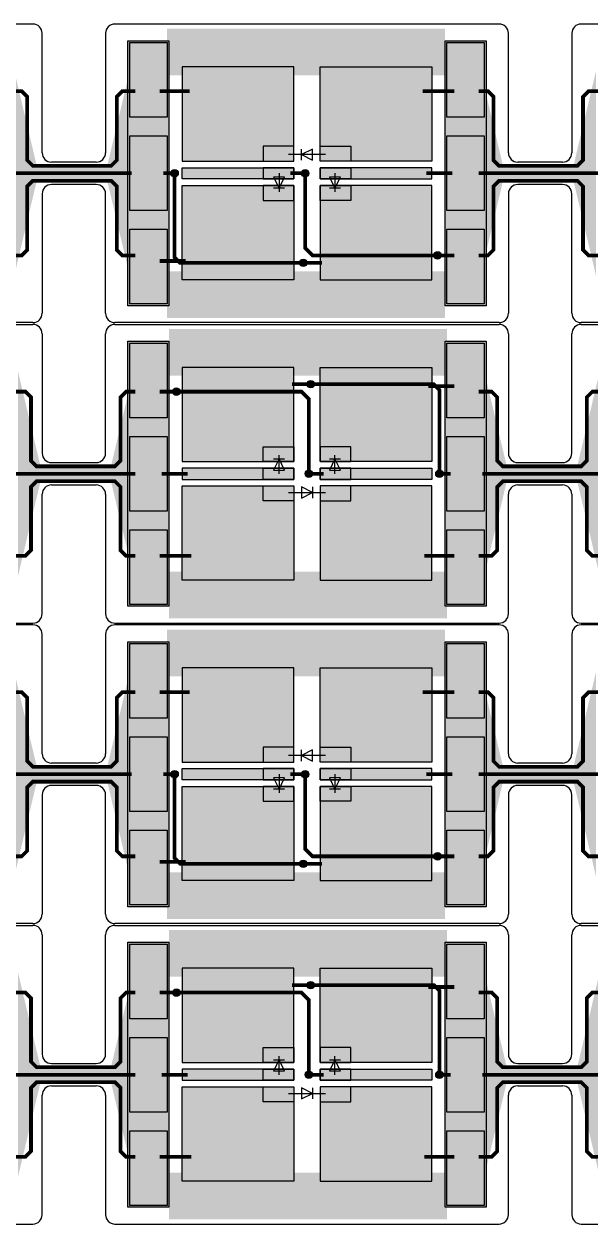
# Model space of a CAD drawing. Extents: x 1822 to 2392, y 725 to 1125.
# Drawn here: x 2137.5 to 2167.9, y 917.7 to 982 of the extents above; entities that cross this region are included whole.
import ezdxf

# ---------------------------------------------------------------- set-up
doc = ezdxf.new("R2010")
doc.units = 0
doc.header["$LTSCALE"] = 0.2
for name, color, linetype in [('BS', 1, 'CONTINUOUS'), ('Durchsteiger', 3, 'CONTINUOUS'), ('LED', 7, 'CONTINUOUS'), ('LS', 5, 'CONTINUOUS'), ('Rand', 6, 'CONTINUOUS')]:
    doc.layers.add(name, color=color, linetype=linetype)

msp = doc.modelspace()

# ---------------------------------------------------------------- hatches: boundary and pattern name
at = {"layer": 'BS'}
h = msp.add_hatch(color=256, dxfattribs=at)
h.paths.add_polyline_path([(2143.2, 967), (2145.2, 967), (2145.2, 971), (2143.2, 971)])
h.paths.add_polyline_path([(2143.2, 972), (2145.2, 972), (2145.2, 976), (2143.2, 976)])
h.paths.add_polyline_path([(2143.2, 977), (2145.2, 977), (2145.2, 981), (2143.2, 981)])
h = msp.add_hatch(color=256, dxfattribs=at)
h.paths.add_polyline_path([(2160.2, 967), (2162.2, 967), (2162.2, 971), (2160.2, 971)])
h.paths.add_polyline_path([(2160.2, 972), (2162.2, 972), (2162.2, 976), (2160.2, 976)])
h.paths.add_polyline_path([(2160.2, 977), (2162.2, 977), (2162.2, 981), (2160.2, 981)])
h = msp.add_hatch(color=256, dxfattribs=at)
h.paths.add_polyline_path([(2159.4, 968.3), (2159.4, 973.35), (2155.05, 973.35), (2155.05, 972.55), (2153.4, 972.55), (2153.4, 968.3)])
h.paths.add_polyline_path([(2159.4, 973.7), (2159.4, 974.3), (2155.05, 974.3), (2155.05, 973.7)])
h.paths.add_polyline_path([(2159.4, 974.65), (2159.4, 979.7), (2153.4, 979.7), (2153.4, 975.45), (2155.05, 975.45), (2155.05, 974.65)])
h.paths.add_polyline_path([(2150.35, 974.65), (2150.35, 975.45), (2152, 975.45), (2152, 979.7), (2146, 979.7), (2146, 974.65)])
h.paths.add_polyline_path([(2150.35, 973.7), (2150.35, 974.3), (2146, 974.3), (2146, 973.7)])
h.paths.add_polyline_path([(2152, 968.3), (2152, 972.55), (2150.35, 972.55), (2150.35, 973.35), (2146, 973.35), (2146, 968.3)])
h.paths.add_polyline_path([(2152, 972.55), (2152, 973.35), (2151.275, 973.35), (2151.2, 973.2), (2151.125, 973.35), (2150.35, 973.35), (2150.35, 972.55)], flags=17)
h.paths.add_polyline_path([(2152, 973.7), (2152, 974.3), (2150.35, 974.3), (2150.35, 973.7), (2150.95, 973.7), (2150.9, 973.8), (2151.5, 973.8), (2151.45, 973.7)])
h.paths.add_polyline_path([(2152, 974.65), (2152, 975.45), (2150.35, 975.45), (2150.35, 974.65)], flags=17)
h.paths.add_polyline_path([(2155.05, 974.65), (2155.05, 975.45), (2153.4, 975.45), (2153.4, 974.65)], flags=16)
h.paths.add_polyline_path([(2155.05, 973.7), (2155.05, 974.3), (2153.4, 974.3), (2153.4, 973.7), (2153.95, 973.7), (2153.9, 973.8), (2154.5, 973.8), (2154.45, 973.7)])
h.paths.add_polyline_path([(2155.05, 972.55), (2155.05, 973.35), (2154.275, 973.35), (2154.2, 973.2), (2154.125, 973.35), (2153.4, 973.35), (2153.4, 972.55)], flags=17)
h = msp.add_hatch(color=256, dxfattribs=at)
h.paths.add_polyline_path([(2145.2, 964.9), (2143.2, 964.9), (2143.2, 960.9), (2145.2, 960.9)])
h.paths.add_polyline_path([(2145.2, 959.9), (2143.2, 959.9), (2143.2, 955.9), (2145.2, 955.9)])
h.paths.add_polyline_path([(2145.2, 954.9), (2143.2, 954.9), (2143.2, 950.9), (2145.2, 950.9)])
h = msp.add_hatch(color=256, dxfattribs=at)
h.paths.add_polyline_path([(2162.2, 964.9), (2160.2, 964.9), (2160.2, 960.9), (2162.2, 960.9)])
h.paths.add_polyline_path([(2162.2, 959.9), (2160.2, 959.9), (2160.2, 955.9), (2162.2, 955.9)])
h.paths.add_polyline_path([(2162.2, 954.9), (2160.2, 954.9), (2160.2, 950.9), (2162.2, 950.9)])
h = msp.add_hatch(color=256, dxfattribs=at)
h.paths.add_polyline_path([(2146, 963.6), (2146, 958.55), (2150.35, 958.55), (2150.35, 959.35), (2152, 959.35), (2152, 963.6)])
h.paths.add_polyline_path([(2146, 958.2), (2146, 957.6), (2150.35, 957.6), (2150.35, 958.2)])
h.paths.add_polyline_path([(2146, 957.25), (2146, 952.2), (2152, 952.2), (2152, 956.45), (2150.35, 956.45), (2150.35, 957.25)])
h.paths.add_polyline_path([(2155.05, 957.25), (2155.05, 956.45), (2153.4, 956.45), (2153.4, 952.2), (2159.4, 952.2), (2159.4, 957.25)])
h.paths.add_polyline_path([(2155.05, 958.2), (2155.05, 957.6), (2159.4, 957.6), (2159.4, 958.2)])
h.paths.add_polyline_path([(2153.4, 963.6), (2153.4, 959.35), (2155.05, 959.35), (2155.05, 958.55), (2159.4, 958.55), (2159.4, 963.6)])
h.paths.add_polyline_path([(2153.4, 959.35), (2153.4, 958.55), (2154.125, 958.55), (2154.2, 958.7), (2154.275, 958.55), (2155.05, 958.55), (2155.05, 959.35)], flags=17)
h.paths.add_polyline_path([(2153.4, 958.2), (2153.4, 957.6), (2155.05, 957.6), (2155.05, 958.2), (2154.45, 958.2), (2154.5, 958.1), (2153.9, 958.1), (2153.95, 958.2)])
h.paths.add_polyline_path([(2153.4, 957.25), (2153.4, 956.45), (2155.05, 956.45), (2155.05, 957.25)], flags=17)
h.paths.add_polyline_path([(2150.35, 957.25), (2150.35, 956.45), (2152, 956.45), (2152, 957.25)], flags=16)
h.paths.add_polyline_path([(2150.35, 958.2), (2150.35, 957.6), (2152, 957.6), (2152, 958.2), (2151.45, 958.2), (2151.5, 958.1), (2150.9, 958.1), (2150.95, 958.2)])
h.paths.add_polyline_path([(2150.35, 959.35), (2150.35, 958.55), (2151.125, 958.55), (2151.2, 958.7), (2151.275, 958.55), (2152, 958.55), (2152, 959.35)], flags=17)
h = msp.add_hatch(color=256, dxfattribs=at)
h.paths.add_polyline_path([(2143.2, 934.8), (2145.2, 934.8), (2145.2, 938.8), (2143.2, 938.8)])
h.paths.add_polyline_path([(2143.2, 939.8), (2145.2, 939.8), (2145.2, 943.8), (2143.2, 943.8)])
h.paths.add_polyline_path([(2143.2, 944.8), (2145.2, 944.8), (2145.2, 948.8), (2143.2, 948.8)])
h = msp.add_hatch(color=256, dxfattribs=at)
h.paths.add_polyline_path([(2160.2, 934.8), (2162.2, 934.8), (2162.2, 938.8), (2160.2, 938.8)])
h.paths.add_polyline_path([(2160.2, 939.8), (2162.2, 939.8), (2162.2, 943.8), (2160.2, 943.8)])
h.paths.add_polyline_path([(2160.2, 944.8), (2162.2, 944.8), (2162.2, 948.8), (2160.2, 948.8)])
h = msp.add_hatch(color=256, dxfattribs=at)
h.paths.add_polyline_path([(2159.4, 936.1), (2159.4, 941.15), (2155.05, 941.15), (2155.05, 940.35), (2153.4, 940.35), (2153.4, 936.1)])
h.paths.add_polyline_path([(2159.4, 941.5), (2159.4, 942.1), (2155.05, 942.1), (2155.05, 941.5)])
h.paths.add_polyline_path([(2159.4, 942.45), (2159.4, 947.5), (2153.4, 947.5), (2153.4, 943.25), (2155.05, 943.25), (2155.05, 942.45)])
h.paths.add_polyline_path([(2150.35, 942.45), (2150.35, 943.25), (2152, 943.25), (2152, 947.5), (2146, 947.5), (2146, 942.45)])
h.paths.add_polyline_path([(2150.35, 941.5), (2150.35, 942.1), (2146, 942.1), (2146, 941.5)])
h.paths.add_polyline_path([(2152, 936.1), (2152, 940.35), (2150.35, 940.35), (2150.35, 941.15), (2146, 941.15), (2146, 936.1)])
h.paths.add_polyline_path([(2152, 940.35), (2152, 941.15), (2151.275, 941.15), (2151.2, 941), (2151.125, 941.15), (2150.35, 941.15), (2150.35, 940.35)], flags=17)
h.paths.add_polyline_path([(2152, 941.5), (2152, 942.1), (2150.35, 942.1), (2150.35, 941.5), (2150.95, 941.5), (2150.9, 941.6), (2151.5, 941.6), (2151.45, 941.5)])
h.paths.add_polyline_path([(2152, 942.45), (2152, 943.25), (2150.35, 943.25), (2150.35, 942.45)], flags=17)
h.paths.add_polyline_path([(2155.05, 942.45), (2155.05, 943.25), (2153.4, 943.25), (2153.4, 942.45)], flags=16)
h.paths.add_polyline_path([(2155.05, 941.5), (2155.05, 942.1), (2153.4, 942.1), (2153.4, 941.5), (2153.95, 941.5), (2153.9, 941.6), (2154.5, 941.6), (2154.45, 941.5)])
h.paths.add_polyline_path([(2155.05, 940.35), (2155.05, 941.15), (2154.275, 941.15), (2154.2, 941), (2154.125, 941.15), (2153.4, 941.15), (2153.4, 940.35)], flags=17)
h = msp.add_hatch(color=256, dxfattribs=at)
h.paths.add_polyline_path([(2145.2, 932.7), (2143.2, 932.7), (2143.2, 928.7), (2145.2, 928.7)])
h.paths.add_polyline_path([(2145.2, 927.7), (2143.2, 927.7), (2143.2, 923.7), (2145.2, 923.7)])
h.paths.add_polyline_path([(2145.2, 922.7), (2143.2, 922.7), (2143.2, 918.7), (2145.2, 918.7)])
h = msp.add_hatch(color=256, dxfattribs=at)
h.paths.add_polyline_path([(2162.2, 932.7), (2160.2, 932.7), (2160.2, 928.7), (2162.2, 928.7)])
h.paths.add_polyline_path([(2162.2, 927.7), (2160.2, 927.7), (2160.2, 923.7), (2162.2, 923.7)])
h.paths.add_polyline_path([(2162.2, 922.7), (2160.2, 922.7), (2160.2, 918.7), (2162.2, 918.7)])
h = msp.add_hatch(color=256, dxfattribs=at)
h.paths.add_polyline_path([(2146, 931.4), (2146, 926.35), (2150.35, 926.35), (2150.35, 927.15), (2152, 927.15), (2152, 931.4)])
h.paths.add_polyline_path([(2146, 926), (2146, 925.4), (2150.35, 925.4), (2150.35, 926)])
h.paths.add_polyline_path([(2146, 925.05), (2146, 920), (2152, 920), (2152, 924.25), (2150.35, 924.25), (2150.35, 925.05)])
h.paths.add_polyline_path([(2155.05, 925.05), (2155.05, 924.25), (2153.4, 924.25), (2153.4, 920), (2159.4, 920), (2159.4, 925.05)])
h.paths.add_polyline_path([(2155.05, 926), (2155.05, 925.4), (2159.4, 925.4), (2159.4, 926)])
h.paths.add_polyline_path([(2153.4, 931.4), (2153.4, 927.15), (2155.05, 927.15), (2155.05, 926.35), (2159.4, 926.35), (2159.4, 931.4)])
h.paths.add_polyline_path([(2153.4, 927.15), (2153.4, 926.35), (2154.125, 926.35), (2154.2, 926.5), (2154.275, 926.35), (2155.05, 926.35), (2155.05, 927.15)], flags=17)
h.paths.add_polyline_path([(2153.4, 926), (2153.4, 925.4), (2155.05, 925.4), (2155.05, 926), (2154.45, 926), (2154.5, 925.9), (2153.9, 925.9), (2153.95, 926)])
h.paths.add_polyline_path([(2153.4, 925.05), (2153.4, 924.25), (2155.05, 924.25), (2155.05, 925.05)], flags=17)
h.paths.add_polyline_path([(2150.35, 925.05), (2150.35, 924.25), (2152, 924.25), (2152, 925.05)], flags=16)
h.paths.add_polyline_path([(2150.35, 926), (2150.35, 925.4), (2152, 925.4), (2152, 926), (2151.45, 926), (2151.5, 925.9), (2150.9, 925.9), (2150.95, 926)])
h.paths.add_polyline_path([(2150.35, 927.15), (2150.35, 926.35), (2151.125, 926.35), (2151.2, 926.5), (2151.275, 926.35), (2152, 926.35), (2152, 927.15)], flags=17)
at = {"layer": 'Durchsteiger'}
for points in [[(2145.6, 973.8, 1), (2145.6, 974.2, 1)], [(2152.6, 973.8, 1), (2152.6, 974.2, 1)], [(2159.7, 969.4, 1), (2159.7, 969.8, 1)], [(2152.5, 969, 1), (2152.5, 969.4, 1)], [(2152.9, 962.9, 1), (2152.9, 962.5, 1)], [(2145.7, 962.5, 1), (2145.7, 962.1, 1)], [(2152.8, 958.1, 1), (2152.8, 957.7, 1)], [(2159.8, 958.1, 1), (2159.8, 957.7, 1)], [(2145.6, 941.6, 1), (2145.6, 942, 1)], [(2152.6, 941.6, 1), (2152.6, 942, 1)], [(2159.7, 937.2, 1), (2159.7, 937.6, 1)], [(2152.5, 936.8, 1), (2152.5, 937.2, 1)], [(2152.9, 930.7, 1), (2152.9, 930.3, 1)], [(2145.7, 930.3, 1), (2145.7, 929.9, 1)], [(2152.8, 925.9, 1), (2152.8, 925.5, 1)], [(2159.8, 925.9, 1), (2159.8, 925.5, 1)]]:
    msp.add_hatch(color=256, dxfattribs=at).paths.add_polyline_path(points)
at = {"layer": 'LS'}
for points in [[(2145.3, 981.1), (2143.1, 981.1), (2143.1, 966.9), (2145.3, 966.9)], [(2162.3, 981.1), (2160.1, 981.1), (2160.1, 966.9), (2162.3, 966.9)], [(2145.3, 965), (2143.1, 965), (2143.1, 950.8), (2145.3, 950.8)], [(2162.3, 965), (2160.1, 965), (2160.1, 950.8), (2162.3, 950.8)], [(2145.3, 948.9), (2143.1, 948.9), (2143.1, 934.7), (2145.3, 934.7)], [(2162.3, 948.9), (2160.1, 948.9), (2160.1, 934.7), (2162.3, 934.7)], [(2145.3, 932.8), (2143.1, 932.8), (2143.1, 918.6), (2145.3, 918.6)], [(2162.3, 932.8), (2160.1, 932.8), (2160.1, 918.6), (2162.3, 918.6)]]:
    msp.add_hatch(color=256, dxfattribs=at).paths.add_polyline_path(points)

# ---------------------------------------------------------------- linework, layer by layer
at = {"layer": 'BS'}
for p, q in [((2152.8, 974), (2152.6, 974)), ((2152.7, 974.1), (2152.7, 973.9)), ((2152.6, 957.9), (2152.8, 957.9)), ((2152.7, 957.8), (2152.7, 958)), ((2152.8, 941.8), (2152.6, 941.8)), ((2152.7, 941.9), (2152.7, 941.7)), ((2152.6, 925.7), (2152.8, 925.7)), ((2152.7, 925.6), (2152.7, 925.8))]:
    msp.add_line(p, q, dxfattribs=at)
for points in [[(2145.2, 981), (2145.2, 977), (2143.2, 977), (2143.2, 981)], [(2162.2, 981), (2162.2, 977), (2160.2, 977), (2160.2, 981)], [(2152, 974.65), (2152, 979.7), (2146, 979.7), (2146, 974.65)], [(2153.4, 974.65), (2153.4, 979.7), (2159.4, 979.7), (2159.4, 974.65)], [(2145.2, 976), (2145.2, 972), (2143.2, 972), (2143.2, 976)], [(2150.35, 975.45), (2150.35, 974.65), (2152, 974.65), (2152, 975.45)], [(2155.05, 975.45), (2155.05, 974.65), (2153.4, 974.65), (2153.4, 975.45)], [(2162.2, 976), (2162.2, 972), (2160.2, 972), (2160.2, 976)], [(2152, 974.3), (2152, 973.7), (2146, 973.7), (2146, 974.3)], [(2150.35, 974.3), (2150.35, 973.7), (2152, 973.7), (2152, 974.3)], [(2155.05, 974.3), (2155.05, 973.7), (2153.4, 973.7), (2153.4, 974.3)], [(2153.4, 974.3), (2153.4, 973.7), (2159.4, 973.7), (2159.4, 974.3)], [(2152, 973.35), (2152, 968.3), (2146, 968.3), (2146, 973.35)], [(2150.35, 973.35), (2150.35, 972.55), (2152, 972.55), (2152, 973.35)], [(2155.05, 973.35), (2155.05, 972.55), (2153.4, 972.55), (2153.4, 973.35)], [(2153.4, 973.35), (2153.4, 968.3), (2159.4, 968.3), (2159.4, 973.35)], [(2145.2, 971), (2145.2, 967), (2143.2, 967), (2143.2, 971)], [(2162.2, 971), (2162.2, 967), (2160.2, 967), (2160.2, 971)], [(2143.2, 960.9), (2143.2, 964.9), (2145.2, 964.9), (2145.2, 960.9)], [(2160.2, 960.9), (2160.2, 964.9), (2162.2, 964.9), (2162.2, 960.9)], [(2152, 958.55), (2152, 963.6), (2146, 963.6), (2146, 958.55)], [(2153.4, 958.55), (2153.4, 963.6), (2159.4, 963.6), (2159.4, 958.55)], [(2143.2, 955.9), (2143.2, 959.9), (2145.2, 959.9), (2145.2, 955.9)], [(2160.2, 955.9), (2160.2, 959.9), (2162.2, 959.9), (2162.2, 955.9)], [(2150.35, 958.55), (2150.35, 959.35), (2152, 959.35), (2152, 958.55)], [(2155.05, 958.55), (2155.05, 959.35), (2153.4, 959.35), (2153.4, 958.55)], [(2152, 957.6), (2152, 958.2), (2146, 958.2), (2146, 957.6)], [(2150.35, 957.6), (2150.35, 958.2), (2152, 958.2), (2152, 957.6)], [(2155.05, 957.6), (2155.05, 958.2), (2153.4, 958.2), (2153.4, 957.6)], [(2153.4, 957.6), (2153.4, 958.2), (2159.4, 958.2), (2159.4, 957.6)], [(2152, 957.25), (2152, 952.2), (2146, 952.2), (2146, 957.25)], [(2150.35, 956.45), (2150.35, 957.25), (2152, 957.25), (2152, 956.45)], [(2155.05, 956.45), (2155.05, 957.25), (2153.4, 957.25), (2153.4, 956.45)], [(2153.4, 957.25), (2153.4, 952.2), (2159.4, 952.2), (2159.4, 957.25)], [(2143.2, 950.9), (2143.2, 954.9), (2145.2, 954.9), (2145.2, 950.9)], [(2160.2, 950.9), (2160.2, 954.9), (2162.2, 954.9), (2162.2, 950.9)], [(2145.2, 948.8), (2145.2, 944.8), (2143.2, 944.8), (2143.2, 948.8)], [(2162.2, 948.8), (2162.2, 944.8), (2160.2, 944.8), (2160.2, 948.8)], [(2152, 942.45), (2152, 947.5), (2146, 947.5), (2146, 942.45)], [(2153.4, 942.45), (2153.4, 947.5), (2159.4, 947.5), (2159.4, 942.45)], [(2145.2, 943.8), (2145.2, 939.8), (2143.2, 939.8), (2143.2, 943.8)], [(2162.2, 943.8), (2162.2, 939.8), (2160.2, 939.8), (2160.2, 943.8)], [(2150.35, 943.25), (2150.35, 942.45), (2152, 942.45), (2152, 943.25)], [(2155.05, 943.25), (2155.05, 942.45), (2153.4, 942.45), (2153.4, 943.25)], [(2152, 942.1), (2152, 941.5), (2146, 941.5), (2146, 942.1)], [(2150.35, 942.1), (2150.35, 941.5), (2152, 941.5), (2152, 942.1)], [(2155.05, 942.1), (2155.05, 941.5), (2153.4, 941.5), (2153.4, 942.1)], [(2153.4, 942.1), (2153.4, 941.5), (2159.4, 941.5), (2159.4, 942.1)], [(2152, 941.15), (2152, 936.1), (2146, 936.1), (2146, 941.15)], [(2150.35, 941.15), (2150.35, 940.35), (2152, 940.35), (2152, 941.15)], [(2155.05, 941.15), (2155.05, 940.35), (2153.4, 940.35), (2153.4, 941.15)], [(2153.4, 941.15), (2153.4, 936.1), (2159.4, 936.1), (2159.4, 941.15)], [(2145.2, 938.8), (2145.2, 934.8), (2143.2, 934.8), (2143.2, 938.8)], [(2162.2, 938.8), (2162.2, 934.8), (2160.2, 934.8), (2160.2, 938.8)], [(2143.2, 928.7), (2143.2, 932.7), (2145.2, 932.7), (2145.2, 928.7)], [(2160.2, 928.7), (2160.2, 932.7), (2162.2, 932.7), (2162.2, 928.7)], [(2152, 926.35), (2152, 931.4), (2146, 931.4), (2146, 926.35)], [(2153.4, 926.35), (2153.4, 931.4), (2159.4, 931.4), (2159.4, 926.35)], [(2143.2, 923.7), (2143.2, 927.7), (2145.2, 927.7), (2145.2, 923.7)], [(2160.2, 923.7), (2160.2, 927.7), (2162.2, 927.7), (2162.2, 923.7)], [(2150.35, 926.35), (2150.35, 927.15), (2152, 927.15), (2152, 926.35)], [(2155.05, 926.35), (2155.05, 927.15), (2153.4, 927.15), (2153.4, 926.35)], [(2152, 925.4), (2152, 926), (2146, 926), (2146, 925.4)], [(2150.35, 925.4), (2150.35, 926), (2152, 926), (2152, 925.4)], [(2155.05, 925.4), (2155.05, 926), (2153.4, 926), (2153.4, 925.4)], [(2153.4, 925.4), (2153.4, 926), (2159.4, 926), (2159.4, 925.4)], [(2152, 925.05), (2152, 920), (2146, 920), (2146, 925.05)], [(2150.35, 924.25), (2150.35, 925.05), (2152, 925.05), (2152, 924.25)], [(2155.05, 924.25), (2155.05, 925.05), (2153.4, 925.05), (2153.4, 924.25)], [(2153.4, 925.05), (2153.4, 920), (2159.4, 920), (2159.4, 925.05)], [(2143.2, 918.7), (2143.2, 922.7), (2145.2, 922.7), (2145.2, 918.7)], [(2160.2, 918.7), (2160.2, 922.7), (2162.2, 922.7), (2162.2, 918.7)]]:
    msp.add_lwpolyline(points, close=True, dxfattribs=at)
at = {"layer": 'BS', "const_width": 0.2}
for points in [[(2140.3, 974.4), (2138, 974.4), (2137.7, 974.7), (2137.7, 978.1), (2137.4, 978.4), (2136.9, 978.4)], [(2143.5, 978.4), (2142.8, 978.4), (2142.5, 978.1), (2142.5, 974.7), (2142.2, 974.4), (2140.3, 974.4)], [(2146.4, 978.4), (2144.8, 978.4)], [(2160.6, 978.4), (2158.9, 978.4)], [(2165.3, 974.4), (2163, 974.4), (2162.7, 974.7), (2162.7, 978.1), (2162.4, 978.4), (2161.9, 978.4)], [(2168.5, 978.4), (2167.8, 978.4), (2167.5, 978.1), (2167.5, 974.7), (2167.2, 974.4), (2165.3, 974.4)], [(2140.3, 974), (2136.9, 974)], [(2140.3, 973.6), (2138, 973.6), (2137.7, 973.3), (2137.7, 969.9), (2137.4, 969.6), (2136.9, 969.6)], [(2143.3, 974), (2140.3, 974)], [(2143.5, 969.6), (2142.8, 969.6), (2142.5, 969.9), (2142.5, 973.3), (2142.2, 973.6), (2140.3, 973.6)], [(2145.5, 974), (2145, 974)], [(2152.5, 974), (2151.8, 974)], [(2160.5, 974), (2159.1, 974)], [(2165.3, 974), (2161.9, 974)], [(2165.3, 973.6), (2163, 973.6), (2162.7, 973.3), (2162.7, 969.9), (2162.4, 969.6), (2161.9, 969.6)], [(2168.3, 974), (2165.3, 974)], [(2168.5, 969.6), (2167.8, 969.6), (2167.5, 969.9), (2167.5, 973.3), (2167.2, 973.6), (2165.3, 973.6)], [(2159.8, 969.6), (2160.6, 969.6)], [(2146.2, 969.3), (2144.8, 969.3)], [(2153.5, 969.2), (2152.6, 969.2)], [(2151.9, 962.7), (2152.8, 962.7)], [(2159.2, 962.6), (2160.6, 962.6)], [(2136.9, 962.3), (2137.6, 962.3), (2137.9, 962), (2137.9, 958.6), (2138.2, 958.3), (2140.1, 958.3)], [(2140.1, 958.3), (2142.4, 958.3), (2142.7, 958.6), (2142.7, 962), (2143, 962.3), (2143.5, 962.3)], [(2145.6, 962.3), (2144.8, 962.3)], [(2161.9, 962.3), (2162.6, 962.3), (2162.9, 962), (2162.9, 958.6), (2163.2, 958.3), (2165.1, 958.3)], [(2165.1, 958.3), (2167.4, 958.3), (2167.7, 958.6), (2167.7, 962), (2168, 962.3), (2168.5, 962.3)], [(2136.9, 953.5), (2137.6, 953.5), (2137.9, 953.8), (2137.9, 957.2), (2138.2, 957.5), (2140.1, 957.5)], [(2137.1, 957.9), (2140.1, 957.9)], [(2140.1, 957.9), (2143.5, 957.9)], [(2140.1, 957.5), (2142.4, 957.5), (2142.7, 957.2), (2142.7, 953.8), (2143, 953.5), (2143.5, 953.5)], [(2144.9, 957.9), (2146.3, 957.9)], [(2152.9, 957.9), (2153.6, 957.9)], [(2159.9, 957.9), (2160.4, 957.9)], [(2161.9, 953.5), (2162.6, 953.5), (2162.9, 953.8), (2162.9, 957.2), (2163.2, 957.5), (2165.1, 957.5)], [(2162.1, 957.9), (2165.1, 957.9)], [(2165.1, 957.9), (2168.5, 957.9)], [(2165.1, 957.5), (2167.4, 957.5), (2167.7, 957.2), (2167.7, 953.8), (2168, 953.5), (2168.5, 953.5)], [(2144.8, 953.5), (2146.5, 953.5)], [(2159, 953.5), (2160.6, 953.5)], [(2140.3, 942.2), (2138, 942.2), (2137.7, 942.5), (2137.7, 945.9), (2137.4, 946.2), (2136.9, 946.2)], [(2143.5, 946.2), (2142.8, 946.2), (2142.5, 945.9), (2142.5, 942.5), (2142.2, 942.2), (2140.3, 942.2)], [(2146.4, 946.2), (2144.8, 946.2)], [(2160.6, 946.2), (2158.9, 946.2)], [(2165.3, 942.2), (2163, 942.2), (2162.7, 942.5), (2162.7, 945.9), (2162.4, 946.2), (2161.9, 946.2)], [(2168.5, 946.2), (2167.8, 946.2), (2167.5, 945.9), (2167.5, 942.5), (2167.2, 942.2), (2165.3, 942.2)], [(2140.3, 941.8), (2136.9, 941.8)], [(2140.3, 941.4), (2138, 941.4), (2137.7, 941.1), (2137.7, 937.7), (2137.4, 937.4), (2136.9, 937.4)], [(2143.3, 941.8), (2140.3, 941.8)], [(2143.5, 937.4), (2142.8, 937.4), (2142.5, 937.7), (2142.5, 941.1), (2142.2, 941.4), (2140.3, 941.4)], [(2145.5, 941.8), (2145, 941.8)], [(2152.5, 941.8), (2151.8, 941.8)], [(2160.5, 941.8), (2159.1, 941.8)], [(2165.3, 941.8), (2161.9, 941.8)], [(2165.3, 941.4), (2163, 941.4), (2162.7, 941.1), (2162.7, 937.7), (2162.4, 937.4), (2161.9, 937.4)], [(2168.3, 941.8), (2165.3, 941.8)], [(2168.5, 937.4), (2167.8, 937.4), (2167.5, 937.7), (2167.5, 941.1), (2167.2, 941.4), (2165.3, 941.4)], [(2159.8, 937.4), (2160.6, 937.4)], [(2146.2, 937.1), (2144.8, 937.1)], [(2153.5, 937), (2152.6, 937)], [(2151.9, 930.5), (2152.8, 930.5)], [(2159.2, 930.4), (2160.6, 930.4)], [(2136.9, 930.1), (2137.6, 930.1), (2137.9, 929.8), (2137.9, 926.4), (2138.2, 926.1), (2140.1, 926.1)], [(2140.1, 926.1), (2142.4, 926.1), (2142.7, 926.4), (2142.7, 929.8), (2143, 930.1), (2143.5, 930.1)], [(2145.6, 930.1), (2144.8, 930.1)], [(2161.9, 930.1), (2162.6, 930.1), (2162.9, 929.8), (2162.9, 926.4), (2163.2, 926.1), (2165.1, 926.1)], [(2165.1, 926.1), (2167.4, 926.1), (2167.7, 926.4), (2167.7, 929.8), (2168, 930.1), (2168.5, 930.1)], [(2136.9, 921.3), (2137.6, 921.3), (2137.9, 921.6), (2137.9, 925), (2138.2, 925.3), (2140.1, 925.3)], [(2137.1, 925.7), (2140.1, 925.7)], [(2140.1, 925.7), (2143.5, 925.7)], [(2140.1, 925.3), (2142.4, 925.3), (2142.7, 925), (2142.7, 921.6), (2143, 921.3), (2143.5, 921.3)], [(2144.9, 925.7), (2146.3, 925.7)], [(2152.9, 925.7), (2153.6, 925.7)], [(2159.9, 925.7), (2160.4, 925.7)], [(2161.9, 921.3), (2162.6, 921.3), (2162.9, 921.6), (2162.9, 925), (2163.2, 925.3), (2165.1, 925.3)], [(2162.1, 925.7), (2165.1, 925.7)], [(2165.1, 925.7), (2168.5, 925.7)], [(2165.1, 925.3), (2167.4, 925.3), (2167.7, 925), (2167.7, 921.6), (2168, 921.3), (2168.5, 921.3)], [(2144.8, 921.3), (2146.5, 921.3)], [(2159, 921.3), (2160.6, 921.3)]]:
    msp.add_lwpolyline(points, dxfattribs=at)
at = {"layer": 'Durchsteiger'}
for centre in [(2145.6, 974), (2152.6, 974), (2159.7, 969.6), (2152.5, 969.2), (2152.9, 962.7), (2145.7, 962.3), (2152.8, 957.9), (2159.8, 957.9), (2145.6, 941.8), (2152.6, 941.8), (2159.7, 937.4), (2152.5, 937), (2152.9, 930.5), (2145.7, 930.1), (2152.8, 925.7), (2159.8, 925.7)]:
    msp.add_circle(centre, 0.2, dxfattribs=at)
at = {"layer": 'LED'}
for p, q in [((2153.7, 975), (2151.7, 975)), ((2153, 975.3), (2152.4, 975)), ((2152.4, 974.7), (2152.4, 975.3)), ((2152.4, 975), (2153, 974.7)), ((2153, 974.7), (2153, 975.3)), ((2151.5, 973.8), (2150.9, 973.8)), ((2150.9, 973.8), (2151.2, 973.2)), ((2151.2, 974), (2151.2, 973)), ((2151.2, 973.2), (2151.5, 973.8)), ((2154.5, 973.8), (2153.9, 973.8)), ((2153.9, 973.8), (2154.2, 973.2)), ((2154.2, 974), (2154.2, 973)), ((2154.2, 973.2), (2154.5, 973.8)), ((2151.5, 973.2), (2150.9, 973.2)), ((2154.5, 973.2), (2153.9, 973.2)), ((2151.2, 957.9), (2151.2, 958.9)), ((2154.2, 957.9), (2154.2, 958.9)), ((2151.2, 958.7), (2150.9, 958.1)), ((2150.9, 958.7), (2151.5, 958.7)), ((2150.9, 958.1), (2151.5, 958.1)), ((2151.5, 958.1), (2151.2, 958.7)), ((2154.2, 958.7), (2153.9, 958.1)), ((2153.9, 958.7), (2154.5, 958.7)), ((2153.9, 958.1), (2154.5, 958.1)), ((2154.5, 958.1), (2154.2, 958.7)), ((2151.7, 956.9), (2153.7, 956.9)), ((2152.4, 957.2), (2152.4, 956.6)), ((2153, 956.9), (2152.4, 957.2)), ((2152.4, 956.6), (2153, 956.9)), ((2153, 957.2), (2153, 956.6)), ((2153.7, 942.8), (2151.7, 942.8)), ((2153, 943.1), (2152.4, 942.8)), ((2152.4, 942.5), (2152.4, 943.1)), ((2152.4, 942.8), (2153, 942.5)), ((2153, 942.5), (2153, 943.1)), ((2151.5, 941.6), (2150.9, 941.6)), ((2150.9, 941.6), (2151.2, 941)), ((2151.2, 941.8), (2151.2, 940.8)), ((2151.2, 941), (2151.5, 941.6)), ((2154.5, 941.6), (2153.9, 941.6)), ((2153.9, 941.6), (2154.2, 941)), ((2154.2, 941.8), (2154.2, 940.8)), ((2154.2, 941), (2154.5, 941.6)), ((2151.5, 941), (2150.9, 941)), ((2154.5, 941), (2153.9, 941)), ((2151.2, 925.7), (2151.2, 926.7)), ((2154.2, 925.7), (2154.2, 926.7)), ((2151.2, 926.5), (2150.9, 925.9)), ((2150.9, 926.5), (2151.5, 926.5)), ((2151.5, 925.9), (2151.2, 926.5)), ((2154.2, 926.5), (2153.9, 925.9)), ((2153.9, 926.5), (2154.5, 926.5)), ((2154.5, 925.9), (2154.2, 926.5)), ((2150.9, 925.9), (2151.5, 925.9)), ((2153.9, 925.9), (2154.5, 925.9)), ((2151.7, 924.7), (2153.7, 924.7)), ((2152.4, 925), (2152.4, 924.4)), ((2153, 924.7), (2152.4, 925)), ((2152.4, 924.4), (2153, 924.7)), ((2153, 925), (2153, 924.4))]:
    msp.add_line(p, q, dxfattribs=at)
at = {"layer": 'LS'}
for points in [[(2138.2, 974, 0.9, 11, 0), (2137, 974, 15, 15, 0)], [(2142, 974, 0.9, 11, 0), (2143.2, 974, 15, 15, 0)], [(2163.2, 974, 0.9, 11, 0), (2162, 974, 15, 15, 0)], [(2167, 974, 0.9, 11, 0), (2168.2, 974, 15, 15, 0)], [(2138.4, 957.9, 0.9, 11, 0), (2137.2, 957.9, 15, 15, 0)], [(2142.2, 957.9, 0.9, 11, 0), (2143.4, 957.9, 15, 15, 0)], [(2163.4, 957.9, 0.9, 11, 0), (2162.2, 957.9, 15, 15, 0)], [(2167.2, 957.9, 0.9, 11, 0), (2168.4, 957.9, 15, 15, 0)], [(2138.2, 941.8, 0.9, 11, 0), (2137, 941.8, 15, 15, 0)], [(2142, 941.8, 0.9, 11, 0), (2143.2, 941.8, 15, 15, 0)], [(2163.2, 941.8, 0.9, 11, 0), (2162, 941.8, 15, 15, 0)], [(2167, 941.8, 0.9, 11, 0), (2168.2, 941.8, 15, 15, 0)], [(2138.4, 925.7, 0.9, 11, 0), (2137.2, 925.7, 15, 15, 0)], [(2142.2, 925.7, 0.9, 11, 0), (2143.4, 925.7, 15, 15, 0)], [(2163.4, 925.7, 0.9, 11, 0), (2162.2, 925.7, 15, 15, 0)], [(2167.2, 925.7, 0.9, 11, 0), (2168.4, 925.7, 15, 15, 0)]]:
    msp.add_lwpolyline(points, format="xyseb", dxfattribs=at)
for points, const_width in [([(2160.1, 980.5), (2145.2, 980.5)], 2.5), ([(2140.3, 974), (2138.2, 974)], 0.9), ([(2142, 974), (2140.3, 974)], 0.9), ([(2165.3, 974), (2163.2, 974)], 0.9), ([(2167, 974), (2165.3, 974)], 0.9), ([(2152.4, 969.2), (2145.9, 969.2), (2145.6, 969.5), (2145.6, 973.7), (2145.6, 973.9)], 0.2), ([(2159.6, 969.6), (2157.5, 969.6), (2153, 969.6), (2152.6, 970), (2152.6, 973.9)], 0.2), ([(2160.1, 967.5), (2145.2, 967.5)], 2.5), ([(2145.3, 964.4), (2160.2, 964.4)], 2.5), ([(2153, 962.7), (2159.5, 962.7), (2159.8, 962.4), (2159.8, 958.2), (2159.8, 958)], 0.2), ([(2145.8, 962.3), (2147.9, 962.3), (2152.4, 962.3), (2152.8, 961.9), (2152.8, 958)], 0.2), ([(2138.4, 957.9), (2140.1, 957.9)], 0.9), ([(2140.1, 957.9), (2142.2, 957.9)], 0.9), ([(2163.4, 957.9), (2165.1, 957.9)], 0.9), ([(2165.1, 957.9), (2167.2, 957.9)], 0.9), ([(2145.3, 951.4), (2160.2, 951.4)], 2.5), ([(2160.1, 948.3), (2145.2, 948.3)], 2.5), ([(2140.3, 941.8), (2138.2, 941.8)], 0.9), ([(2142, 941.8), (2140.3, 941.8)], 0.9), ([(2165.3, 941.8), (2163.2, 941.8)], 0.9), ([(2167, 941.8), (2165.3, 941.8)], 0.9), ([(2152.4, 937), (2145.9, 937), (2145.6, 937.3), (2145.6, 941.5), (2145.6, 941.7)], 0.2), ([(2159.6, 937.4), (2157.5, 937.4), (2153, 937.4), (2152.6, 937.8), (2152.6, 941.7)], 0.2), ([(2160.1, 935.3), (2145.2, 935.3)], 2.5), ([(2145.3, 932.2), (2160.2, 932.2)], 2.5), ([(2153, 930.5), (2159.5, 930.5), (2159.8, 930.2), (2159.8, 926), (2159.8, 925.8)], 0.2), ([(2145.8, 930.1), (2147.9, 930.1), (2152.4, 930.1), (2152.8, 929.7), (2152.8, 925.8)], 0.2), ([(2138.4, 925.7), (2140.1, 925.7)], 0.9), ([(2140.1, 925.7), (2142.2, 925.7)], 0.9), ([(2163.4, 925.7), (2165.1, 925.7)], 0.9), ([(2165.1, 925.7), (2167.2, 925.7)], 0.9), ([(2145.3, 919.2), (2160.2, 919.2)], 2.5)]:
    msp.add_lwpolyline(points, dxfattribs=dict(at, const_width=const_width))
for points in [[(2145.3, 981.1), (2145.3, 966.9), (2143.1, 966.9), (2143.1, 981.1)], [(2162.3, 981.1), (2162.3, 966.9), (2160.1, 966.9), (2160.1, 981.1)], [(2143.1, 950.8), (2143.1, 965), (2145.3, 965), (2145.3, 950.8)], [(2160.1, 950.8), (2160.1, 965), (2162.3, 965), (2162.3, 950.8)], [(2145.3, 948.9), (2145.3, 934.7), (2143.1, 934.7), (2143.1, 948.9)], [(2162.3, 948.9), (2162.3, 934.7), (2160.1, 934.7), (2160.1, 948.9)], [(2143.1, 918.6), (2143.1, 932.8), (2145.3, 932.8), (2145.3, 918.6)], [(2160.1, 918.6), (2160.1, 932.8), (2162.3, 932.8), (2162.3, 918.6)]]:
    msp.add_lwpolyline(points, close=True, dxfattribs=at)
at = {"layer": 'Rand'}
for p, q in [((2138, 982), (2117.4, 982)), ((2163, 982), (2142.4, 982)), ((2188, 982), (2167.4, 982)), ((2138.5, 975.1), (2138.5, 981.5)), ((2141.9, 981.5), (2141.9, 975.1)), ((2163.5, 975.1), (2163.5, 981.5)), ((2166.9, 981.5), (2166.9, 975.1)), ((2140.3, 974.6), (2139, 974.6)), ((2140.3, 974.6), (2139, 974.6)), ((2141.4, 974.6), (2140.3, 974.6)), ((2141.4, 974.6), (2140.3, 974.6)), ((2165.3, 974.6), (2164, 974.6)), ((2165.3, 974.6), (2164, 974.6)), ((2166.4, 974.6), (2165.3, 974.6)), ((2166.4, 974.6), (2165.3, 974.6)), ((2138.5, 972.9), (2138.5, 966.5)), ((2140.3, 973.4), (2139, 973.4)), ((2140.3, 973.4), (2139, 973.4)), ((2141.4, 973.4), (2140.3, 973.4)), ((2141.4, 973.4), (2140.3, 973.4)), ((2141.9, 966.5), (2141.9, 972.9)), ((2163.5, 972.9), (2163.5, 966.5)), ((2165.3, 973.4), (2164, 973.4)), ((2165.3, 973.4), (2164, 973.4)), ((2166.4, 973.4), (2165.3, 973.4)), ((2166.4, 973.4), (2165.3, 973.4)), ((2166.9, 966.5), (2166.9, 972.9)), ((2138, 966), (2117.4, 966)), ((2117.4, 965.9), (2138, 965.9)), ((2163, 966), (2142.4, 966)), ((2142.4, 965.9), (2163, 965.9)), ((2188, 966), (2167.4, 966)), ((2167.4, 965.9), (2188, 965.9)), ((2138.5, 965.4), (2138.5, 959)), ((2141.9, 959), (2141.9, 965.4)), ((2163.5, 965.4), (2163.5, 959)), ((2166.9, 959), (2166.9, 965.4)), ((2139, 958.5), (2140.1, 958.5)), ((2139, 958.5), (2140.1, 958.5)), ((2140.1, 958.5), (2141.4, 958.5)), ((2140.1, 958.5), (2141.4, 958.5)), ((2164, 958.5), (2165.1, 958.5)), ((2164, 958.5), (2165.1, 958.5)), ((2165.1, 958.5), (2166.4, 958.5)), ((2165.1, 958.5), (2166.4, 958.5)), ((2138.5, 950.4), (2138.5, 956.8)), ((2139, 957.3), (2140.1, 957.3)), ((2139, 957.3), (2140.1, 957.3)), ((2140.1, 957.3), (2141.4, 957.3)), ((2140.1, 957.3), (2141.4, 957.3)), ((2141.9, 956.8), (2141.9, 950.4)), ((2163.5, 950.4), (2163.5, 956.8)), ((2164, 957.3), (2165.1, 957.3)), ((2164, 957.3), (2165.1, 957.3)), ((2165.1, 957.3), (2166.4, 957.3)), ((2165.1, 957.3), (2166.4, 957.3)), ((2166.9, 956.8), (2166.9, 950.4)), ((2117.4, 949.9), (2138, 949.9)), ((2138, 949.8), (2117.4, 949.8)), ((2142.4, 949.9), (2163, 949.9)), ((2163, 949.8), (2142.4, 949.8)), ((2167.4, 949.9), (2188, 949.9)), ((2188, 949.8), (2167.4, 949.8)), ((2138.5, 942.9), (2138.5, 949.3)), ((2141.9, 949.3), (2141.9, 942.9)), ((2163.5, 942.9), (2163.5, 949.3)), ((2166.9, 949.3), (2166.9, 942.9)), ((2140.3, 942.4), (2139, 942.4)), ((2140.3, 942.4), (2139, 942.4)), ((2141.4, 942.4), (2140.3, 942.4)), ((2141.4, 942.4), (2140.3, 942.4)), ((2165.3, 942.4), (2164, 942.4)), ((2165.3, 942.4), (2164, 942.4)), ((2166.4, 942.4), (2165.3, 942.4)), ((2166.4, 942.4), (2165.3, 942.4)), ((2140.3, 941.2), (2139, 941.2)), ((2140.3, 941.2), (2139, 941.2)), ((2141.4, 941.2), (2140.3, 941.2)), ((2141.4, 941.2), (2140.3, 941.2)), ((2165.3, 941.2), (2164, 941.2)), ((2165.3, 941.2), (2164, 941.2)), ((2166.4, 941.2), (2165.3, 941.2)), ((2166.4, 941.2), (2165.3, 941.2)), ((2138.5, 940.7), (2138.5, 934.3)), ((2141.9, 934.3), (2141.9, 940.7)), ((2163.5, 940.7), (2163.5, 934.3)), ((2166.9, 934.3), (2166.9, 940.7)), ((2138, 933.8), (2117.4, 933.8)), ((2117.4, 933.7), (2138, 933.7)), ((2163, 933.8), (2142.4, 933.8)), ((2142.4, 933.7), (2163, 933.7)), ((2188, 933.8), (2167.4, 933.8)), ((2167.4, 933.7), (2188, 933.7)), ((2138.5, 933.2), (2138.5, 926.8)), ((2141.9, 926.8), (2141.9, 933.2)), ((2163.5, 933.2), (2163.5, 926.8)), ((2166.9, 926.8), (2166.9, 933.2)), ((2139, 926.3), (2140.1, 926.3)), ((2139, 926.3), (2140.1, 926.3)), ((2140.1, 926.3), (2141.4, 926.3)), ((2140.1, 926.3), (2141.4, 926.3)), ((2164, 926.3), (2165.1, 926.3)), ((2164, 926.3), (2165.1, 926.3)), ((2165.1, 926.3), (2166.4, 926.3)), ((2165.1, 926.3), (2166.4, 926.3)), ((2139, 925.1), (2140.1, 925.1)), ((2139, 925.1), (2140.1, 925.1)), ((2140.1, 925.1), (2141.4, 925.1)), ((2140.1, 925.1), (2141.4, 925.1)), ((2164, 925.1), (2165.1, 925.1)), ((2164, 925.1), (2165.1, 925.1)), ((2165.1, 925.1), (2166.4, 925.1)), ((2165.1, 925.1), (2166.4, 925.1)), ((2138.5, 918.2), (2138.5, 924.6)), ((2141.9, 924.6), (2141.9, 918.2)), ((2163.5, 918.2), (2163.5, 924.6)), ((2166.9, 924.6), (2166.9, 918.2)), ((2117.4, 917.7), (2138, 917.7)), ((2142.4, 917.7), (2163, 917.7)), ((2167.4, 917.7), (2188, 917.7))]:
    msp.add_line(p, q, dxfattribs=at)
for centre, start, end in [((2138, 981.5), 0, 90), ((2142.4, 981.5), 90, 180), ((2163, 981.5), 0, 90), ((2167.4, 981.5), 90, 180), ((2139, 975.1), 180, 270), ((2141.4, 975.1), 270, 0), ((2164, 975.1), 180, 270), ((2166.4, 975.1), 270, 0), ((2139, 972.9), 90, 180), ((2141.4, 972.9), 0, 90), ((2164, 972.9), 90, 180), ((2166.4, 972.9), 0, 90), ((2138, 966.5), 270, 0), ((2142.4, 966.5), 180, 270), ((2163, 966.5), 270, 0), ((2167.4, 966.5), 180, 270), ((2138, 965.4), 0, 90), ((2142.4, 965.4), 90, 180), ((2163, 965.4), 0, 90), ((2167.4, 965.4), 90, 180), ((2139, 959), 180, 270), ((2141.4, 959), 270, 0), ((2164, 959), 180, 270), ((2166.4, 959), 270, 0), ((2139, 956.8), 90, 180), ((2141.4, 956.8), 0, 90), ((2164, 956.8), 90, 180), ((2166.4, 956.8), 0, 90), ((2138, 950.4), 270, 0), ((2142.4, 950.4), 180, 270), ((2163, 950.4), 270, 0), ((2167.4, 950.4), 180, 270), ((2138, 949.3), 0, 90), ((2142.4, 949.3), 90, 180), ((2163, 949.3), 0, 90), ((2167.4, 949.3), 90, 180), ((2139, 942.9), 180, 270), ((2141.4, 942.9), 270, 0), ((2164, 942.9), 180, 270), ((2166.4, 942.9), 270, 0), ((2139, 940.7), 90, 180), ((2141.4, 940.7), 0, 90), ((2164, 940.7), 90, 180), ((2166.4, 940.7), 0, 90), ((2138, 934.3), 270, 0), ((2142.4, 934.3), 180, 270), ((2163, 934.3), 270, 0), ((2167.4, 934.3), 180, 270), ((2138, 933.2), 0, 90), ((2142.4, 933.2), 90, 180), ((2163, 933.2), 0, 90), ((2167.4, 933.2), 90, 180), ((2139, 926.8), 180, 270), ((2141.4, 926.8), 270, 0), ((2164, 926.8), 180, 270), ((2166.4, 926.8), 270, 0), ((2139, 924.6), 90, 180), ((2141.4, 924.6), 0, 90), ((2164, 924.6), 90, 180), ((2166.4, 924.6), 0, 90), ((2138, 918.2), 270, 0), ((2142.4, 918.2), 180, 270), ((2163, 918.2), 270, 0), ((2167.4, 918.2), 180, 270)]:
    msp.add_arc(centre, 0.5, start, end, dxfattribs=at)

doc.saveas('drawing.dxf')
